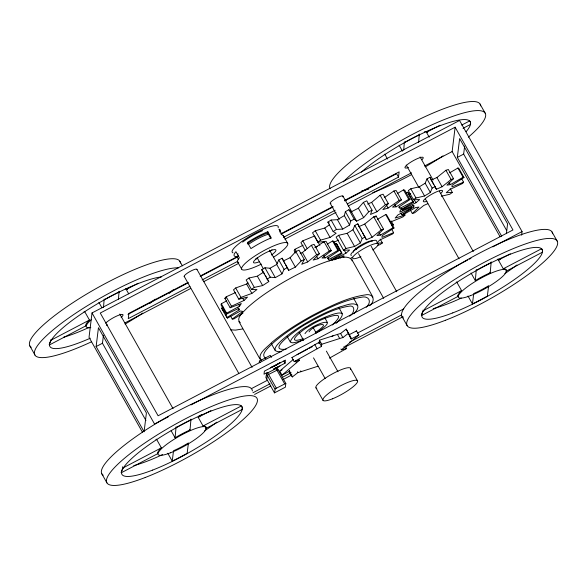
<?xml version="1.0" encoding="UTF-8"?>
<svg xmlns="http://www.w3.org/2000/svg" width="587" height="587" viewBox="0 0 587 587"><rect width="100%" height="100%" fill="white"/><g stroke="black" fill="none" stroke-linecap="round" stroke-linejoin="round"><path stroke-width="0.88" d="M401.009 213.154L401.875 214.688L413.776 206.991L413.923 205.325L402.264 210.036L401.405 208.502M521.623 235.182L522.063 231.572L459.548 120.474L92.02 312.944L89.033 337.305L142.553 432.414M144.094 431.783L96.129 346.557L98.447 327.722L146.405 412.94L144.204 430.88M103.51 307.405L104.163 299.062M145.943 420.497L102.461 343.241L103.451 335.17M118.42 299.59L119.073 291.247M172.24 461.14L173.517 450.735A27.552 5.577 -29.4 0 0 188.427 442.936L187.15 453.34A68.892 13.949 -29.4 0 1 172.24 461.14L167.794 453.245M190.988 419.045L190.019 429.992A27.552 5.577 -29.4 0 0 175.102 437.807L176.078 426.852M270.901 238.696L267.657 232.929L267.804 231.748A26.356 5.334 -29.4 0 0 247.472 242.453L250.935 248.602A26.356 5.334 -29.4 0 1 271.26 237.896L267.804 231.748M259.212 362.715L259.417 361.071L270.284 355.384L271.414 357.388M285.825 383.443L277.152 368.027L266.637 373.413L265.867 377.536L274.496 392.872L285.363 387.185L285.825 383.406L275.274 388.755L274.496 392.872M266.747 379.099L267.525 374.983L278.077 369.671M273.74 369.098L285.077 363.162L285.451 360.125L264.392 371.153L264.018 374.19L267.261 372.496M319.189 342.346A35.037 7.095 -29.4 0 0 314.837 344.708L291.922 357.564L294.212 361.636L317.127 348.781A35.037 7.095 -29.4 0 1 321.485 346.418L319.189 342.346L319.453 340.181L337.408 334.421A35.037 7.095 -29.4 0 1 340.599 333.504L346.213 329.131L350.975 337.921A35.037 7.095 -29.4 0 1 351.136 338.985L358.811 334.964L356.522 330.892L348.839 334.906M321.485 346.418L321.749 344.253L319.453 340.181M347.372 203.88L398.5 177.105L399.145 171.859L344.774 200.328M403.717 150.199L404.362 141.849M418.626 142.384L419.279 134.034M500.102 236.796L452.144 151.563L455.13 127.203L100.267 313.032L158.094 415.787L512.957 229.957L455.13 127.203M501.702 236.26L457.324 157.411L459.636 138.569L507.594 223.794L506.383 233.663M506.684 230.552L463.657 154.095L464.647 146.024M472.447 303.934L473.724 293.529A27.552 5.577 -29.4 0 0 488.633 285.722L487.357 296.127A68.892 13.949 -29.4 0 1 472.447 303.934L468 296.031M491.194 261.831L490.226 272.779A27.552 5.577 -29.4 0 0 475.309 280.593L476.284 269.646M304.991 333.636C311.88 323.305 343.975 314.632 316.07 333.042M344.32 215.62L337.43 219.677L331.134 220.037L327.847 222.128L333.137 231.527L336.424 229.436L342.72 229.077L349.61 225.019L344.32 215.62L345.369 211.65L348.891 209.72L351.356 211.768L356.647 221.167L363.661 217.616L368.665 211.797L372.07 210.219L366.78 200.82L363.375 202.398L358.371 208.216L351.356 211.768M349.61 225.019L350.659 221.05L345.369 211.65M226.692 300.874L221.35 303.758L220.991 304.829L226.281 314.228L238.916 308.3L239.21 309.914L226.898 317.56L221.607 308.16L223.148 307.206M226.281 314.228L226.641 313.165L239.621 306.157L241.323 303.538L230.148 307.749L224.858 298.35L226.186 296.824L235.358 292.62M372.07 210.219L370.478 214.46L376.927 211.775L385.388 204.672L388.352 203.594L383.062 194.194L380.097 195.266L371.637 202.376L367.601 204.056M333.291 259.234L345.941 253.239L349.61 250.018L343.527 250.245L336.116 237.089L338.604 235.314L347.174 233.303L352.963 229.766L354.775 225.423L357.799 223.83L366.413 239.745L372.121 237.229L381.132 229.972L383.538 229.172L376.128 216.016L373.728 216.816L364.71 224.073L359.009 226.582L357.799 223.83M343.527 250.245L346.007 248.47L354.577 246.467L360.374 242.923L362.179 238.579L365.202 236.987M402.264 210.036L403.269 208.752L415.919 202.757L419.588 199.543L413.505 199.771L408.317 190.555L410.805 188.779L419.375 186.776L425.164 183.232L426.976 178.888L430 177.296L436.39 189.263L442.099 186.747L451.109 179.497L453.516 178.697L448.329 169.482L445.929 170.281L436.911 177.538L431.21 180.048L430 177.296M413.505 199.771L415.992 197.988L424.562 195.985L430.352 192.448L432.164 188.104L435.18 186.512M264.392 273.733L263.512 272.17L257.355 276.169L249.013 277.996L246.166 279.984L251.456 289.384L254.303 287.395L262.646 285.568L268.802 281.569L261.721 269.734L264.972 267.775L270.013 268.237L276.704 264.466L278.781 259.982L282.149 258.214L288.723 270.328L295.356 267.114L301.124 260.98L304.308 259.571L299.018 250.165L295.833 251.581L290.066 257.715L283.433 260.929L282.149 258.214M267.012 279.141L270.262 277.174L275.303 277.636L281.987 273.865L284.071 269.382L287.439 267.613M304.308 259.571L301.733 264.289L307.705 261.927L316.65 254.685L319.372 253.753L314.082 244.353L311.359 245.285L302.415 252.527L300.177 253.415M303.09 245.227L295.026 249.262L294.124 250.642L295.444 252.99M366.185 307.28C372.459 301.681 368.695 295.283 361.174 297.286C343.358 300.177 327.062 308.755 311.257 317.061C297.536 324.743 284.093 333.159 272.331 343.644C269.264 346.917 259.359 354.643 265.896 358.386M369.781 305.739C376.164 300.118 373.002 292.957 364.923 294.96C346.213 297.778 329.124 306.781 312.511 315.358C298.159 323.254 284.174 331.978 271.627 342.566C267.958 346.836 255.881 354.24 261.457 360.374M391.867 229.568L393.613 232.665L392.608 233.949L379.958 239.944L376.898 242.622M461.859 179.116L463.591 182.183L462.593 183.467L449.936 189.462L446.267 192.683L452.35 192.455L450.192 188.618M230.148 307.749L231.476 306.223L243.979 300.493L247.523 297.095L238.799 299.216L233.509 289.817L235.688 287.975L246.599 284.02L248.044 282.912M353.932 313.796C355.671 311.506 358.84 308.623 357.652 305.453L353.682 298.401M388.352 203.594L382.849 209.625L388.102 208.062L399.197 200.372L401.427 199.903L396.137 190.504L393.906 190.973L384.287 197.636M349.558 316.173C354.643 313.421 356.096 304.235 348.311 306.311C333.504 308.769 320.069 316.195 307.126 323.466C302.349 325.492 263.13 351.943 286.104 349.162M319.372 253.753L313.157 260.07L317.949 258.757L329.27 251.045L331.295 250.686L326.005 241.286L323.987 241.646L315.681 247.303M374.932 217.19L376.128 216.016M383.538 229.172L376.927 235.636L380.361 235.108L393.136 227.712L394.002 228.013L382.1 235.71L381.954 237.375L393.613 232.665M410.181 209.691L412.338 213.529L418.949 207.072L415.515 207.593L402.741 214.989L401.875 214.688M453.516 178.697L446.905 185.154L450.339 184.634L463.114 177.237L463.979 177.531L452.078 185.228L451.939 186.893L463.591 182.183M319.886 245.403L314.595 236.003L302.819 240.824L300.911 242.622L305.313 250.458M404.127 213.485L405.015 215.055L403.1 216.852L391.324 221.681M337.033 322.52C357.344 300.94 311.902 322.226 307.94 326.071C297.792 330.716 276.983 350.314 303.596 339.624M336.102 323.349L336.578 322.931M289.281 370.39L289.707 371.153L282.031 375.174L279.735 371.094L293.295 359.449M282.031 375.174L296.486 362.744A35.037 7.095 -29.4 0 1 299.451 360.323L299.025 359.56M355.612 331.662L356.522 330.892M340.959 349.045L341.385 349.808A35.037 7.095 -29.4 0 0 344.356 347.387L358.811 334.964M332.271 325.015C353.213 305.35 315.813 321.104 310.736 325.447C304.433 327.884 282.354 345.758 303.244 338.655M238.799 299.216L240.978 297.374L251.889 293.419L256.967 289.552L251.456 289.384M323.246 242.622L324.589 241.514L317.816 242.196L312.526 232.797L315.263 230.757L324.765 228.027L329.505 224.777M401.427 199.903L392.549 207.13L396.093 206.844L408.743 199.316L410.012 199.507L404.722 190.107L403.452 189.917L397.502 193.461M350.314 258.742L352.391 257.069M331.295 250.686L321.992 258.023L325.176 257.891L337.87 250.4L339.007 250.634L333.717 241.235L332.587 241L327.355 244.082M317.971 366.237L301.146 371.637A35.037 7.095 -29.4 0 1 297.954 372.554L292.333 376.927L290.044 372.855L290.697 372.341M321.749 344.253L339.697 338.501A35.037 7.095 -29.4 0 1 342.889 337.576L348.509 333.203M317.816 242.196L320.553 240.156L330.055 237.427L336.146 233.252L333.137 231.527M392.021 225.9L393.393 224.88L391.184 220.961M230.464 315.909L232.225 319.042L242.776 311.426L240.509 310.963L227.543 318.088L226.898 317.56M452.35 192.455L449.869 194.231L441.299 196.234M380.193 239.063L382.372 242.937L379.884 244.713L377.316 245.315M410.012 199.507L398.639 207.218L400.121 208.246L413.079 201.612L407.796 192.213L406.175 193.042M339.007 250.634L327.443 258.353L328.742 259.403L341.685 252.799L336.395 243.4L334.773 244.221M273.813 368.907L274.092 368.717A2.421 0.492 -29.4 0 1 274.958 368.203L275.002 368.188A2.165 0.44 -29.4 0 1 275.809 367.814L276.081 367.711A16.641 3.368 -29.4 0 0 276.873 367.403L279.882 366.141L273.74 369.355M315.285 332.462C335.067 319.717 313.245 324.457 309.063 331.89M242.93 313.209L233.817 318.968L232.225 319.042M413.079 201.612L413.277 202.434L400.51 209.889L399.798 212.112L411.795 207.035L410.893 208.414L397.993 214.871L395.146 218.085L405.015 215.055M449.664 172.805L457.933 168.021L458.799 168.322L463.979 177.531M377.463 219.34L385.732 214.556L386.598 214.857L394.002 228.013M329.036 261.017L341.832 253.606L341.685 252.799M329.439 358.136L346.631 348.495L345.193 345.948M350.659 221.05L354.181 219.12L356.647 221.167M128.714 293.852L126.271 289.508L138.231 283.242M429.222 137.189L426.478 132.302L440.037 125.2M49.154 344.371L49.462 344.914A68.892 13.949 -29.4 0 1 51.157 340.093L89.451 320.04L84.557 311.352A27.552 5.577 -29.4 0 0 84.066 311.829M461.676 125.112L469.659 120.937A68.892 13.949 -29.4 0 1 470.319 124.517L463.055 128.318M49.462 344.914L85.79 325.888A27.552 5.577 -29.4 0 1 89.451 320.04M238.623 259.63L236.899 256.556L238.388 255.771M188.148 282.347L128.905 313.37L128.267 318.624L189.939 286.324M200.321 275.971L237.654 256.424M280.659 233.897L332.602 206.705M127.973 314.368L188.023 282.919M200.196 276.543L237.522 256.996M281.349 234.044L333.284 206.851M344.642 200.901L396.577 173.701L398.5 177.105M202.111 279.948L237.816 261.252M284.071 237.031L335.199 210.256M124.892 322.938L190.665 288.488M203.66 281.687L238.571 263.402M284.864 239.166L336.021 212.369M348.201 205.993L411.538 172.827M424.533 166.018L452.144 151.563M96.129 346.557L102.461 343.241M457.324 157.411L463.657 154.095M168.33 416.807L154.542 424.034L92.02 312.944M191.046 404.913L467.707 260.034M469.329 259.183L470.95 258.339M492.86 246.863L522.063 231.572M297.029 354.702L307.463 349.236M309.063 348.399L312.277 346.719M318.69 343.358L320.297 342.514M331.523 336.637L333.13 335.793M279.735 371.094L282.134 369.839M198.435 416.381L201.679 414.679M251.185 388.755L267.415 380.259M357.49 333.086L403.746 308.865M203.08 425.993L241.367 405.94A68.892 13.949 -29.4 0 1 242.035 409.521L205.707 428.547A27.552 5.577 -29.4 0 0 203.08 425.993L198.186 417.306L210.953 410.621M503.279 268.787L541.574 248.734A68.892 13.949 -29.4 0 1 542.241 252.315L505.913 271.333A27.552 5.577 -29.4 0 0 503.279 268.787L498.392 260.092L510.36 253.826M252.975 392.732L270.013 383.81M282.186 377.434L291.115 372.76M349.544 342.162L401.479 314.97M254.582 394.435L270.812 385.938M282.978 379.569L291.908 374.895M345.45 346.851L403.056 316.687M121.076 472.161L121.384 472.704A68.892 13.949 -29.4 0 1 123.079 467.89L161.366 447.837L156.48 439.149A27.552 5.577 -29.4 0 0 155.981 439.626M421.283 314.955L421.583 315.498A68.892 13.949 -29.4 0 1 423.286 310.677L461.573 290.624L456.686 281.936A27.552 5.577 -29.4 0 0 456.187 282.413M121.384 472.704L157.705 453.685A27.552 5.577 -29.4 0 1 161.366 447.837M421.583 315.498L457.911 296.472A27.552 5.577 -29.4 0 1 461.573 290.624M408.361 194.671L410.739 193.549M333.79 242.328L338.538 240.076M427.835 203.674L423.755 205.472L414.745 212.729L412.338 213.529M314.837 247.472L317.362 246.437M333.952 259.843L343.938 255.807L343.799 257.473L342.933 255.925M224.858 298.35L226.457 297.748M291.922 357.564L292.531 357.41M294.212 361.636L299.451 360.323M341.385 349.808L346.631 348.495M242.658 328.955L235.519 330.114L230.434 329.835M281.415 351.708C260.775 352.831 296.508 328.617 300.661 326.357C313.179 318.55 326.335 311.638 340.284 306.766C345.545 305.732 352.728 301.645 357.652 305.453M391.698 225.048L393.393 224.88M377.162 243.128L382.372 242.937M240.303 322.777C235.101 318.249 243.906 311.638 246.958 308.124C258.053 297.903 270.798 289.662 283.763 282.024C298.886 273.351 314.588 265.449 331.237 260.122C337.393 259.094 346.337 254.354 351.767 259.476L372.921 297.073M327.847 222.128L329.351 222.987M221.607 308.16L224.461 312.607M261.721 269.734L263.064 271.561M283.433 235.849L287.747 243.488M237.61 261.868L241.675 269.073M480.071 104.112L485.156 113.152M552.037 231.997L557.122 241.037M457.933 168.021L463.114 177.237M445.929 170.281L451.109 179.497M449.048 182.33L450.339 184.634M436.911 177.538L442.099 186.747M489.918 272.236L490.226 272.779M420.072 156.949L433.045 180.004M439.311 191.127L473.298 251.537M431.21 180.048L433.8 184.656M434.666 186.189L436.39 189.263M426.976 178.888L432.164 188.104M425.164 183.232L430.352 192.448M399.116 145.194L402.477 151.167M471.031 272.992L475.309 280.593M419.375 186.776L424.562 195.985M406.255 165.035L418.78 187.29M425.494 199.213L459.034 258.823M410.805 188.779L415.992 197.988M413.762 198.92L415.919 202.757M408.427 193.82L413.277 202.434M387.515 159.026L384.764 154.139A27.552 5.577 -29.4 0 0 384.272 154.623M412.918 205.457L413.776 206.991M403.452 189.917L408.743 199.316M457.603 295.929L457.911 296.472M393.906 190.973L399.197 200.372M399.241 206.675L400.121 208.246M394.772 204.496L396.093 206.844M386.334 204.929L388.102 208.062M380.097 195.266L385.388 204.672M385.732 214.556L393.136 227.712M371.637 202.376L376.927 211.775M373.728 216.816L381.132 229.972M363.375 202.398L368.665 211.797M422.978 310.134L423.286 310.677M379.055 232.79L380.361 235.108M358.371 208.216L363.661 217.616M364.71 224.073L372.121 237.229M342.881 196.007L351.862 211.966M371.167 246.276L396.768 291.768M359.009 226.582L359.882 228.13M360.748 229.678L361.621 231.227M362.495 232.775L366.413 239.745M348.891 209.72L354.181 219.12M354.775 225.423L362.179 238.579M402.051 316.635L407.136 325.675M352.963 229.766L360.374 242.923M347.174 233.303L354.577 246.467M330.246 203.395L339.227 219.355M355.392 248.088L356.294 249.68M358.54 253.672L383.685 298.357M337.43 219.677L342.72 229.077M331.134 220.037L336.424 229.436M338.604 235.314L346.007 248.47M344.202 250.143L345.941 253.239M341.832 253.606L336.395 243.4M332.587 241L337.87 250.4M324.765 228.027L330.055 237.427M339.484 256.46L340.365 258.023M323.987 241.646L329.27 251.045M331.413 258.97L332.286 260.518M315.263 230.757L320.553 240.156M327.862 257.832L328.742 259.403M323.855 255.543L325.176 257.891M311.359 245.285L316.65 254.685M316.628 256.409L317.949 258.757M302.819 240.824L307.228 248.661M338.853 307.551L342.375 313.818M346.213 329.131L350.975 337.921M302.415 252.527L307.705 261.927M349.558 336.182L349.845 336.689M350.131 337.202L350.417 337.708M350.703 338.222L351.136 338.985M295.026 249.262L296.347 251.61M295.833 251.581L301.124 260.98M340.599 333.504L342.889 337.576M337.408 334.421L339.697 338.501M343.923 346.623L344.356 347.387M324.706 317.626L327.348 322.322M290.066 257.715L295.356 267.114M350.395 368.196L357.446 380.728M283.433 260.929L284.761 263.277M285.642 264.847L288.723 270.328M278.781 259.982L284.071 269.382M269.543 250.113L277.145 263.629M312.952 327.252L316.085 332.822M326.379 351.107L338.009 371.784M276.704 264.466L281.987 273.865M314.837 344.708L317.127 348.781M270.013 268.237L275.303 277.636M264.972 267.775L270.262 277.174M257.113 257.649L263.38 268.78M299.179 332.403L303.655 340.357M313.502 357.85L325.139 378.527M265.28 275.303L266.16 276.866M267.041 278.436L268.802 281.569M247.545 244.031L247.325 243.649A22.145 4.483 -29.4 0 1 267.657 232.929M257.355 276.169L262.646 285.568M287.219 336.52L290.301 342.001M315.997 387.875L323.048 400.407M249.013 277.996L254.303 287.395M295.481 360.961L296.486 362.744M300.713 370.874L301.146 371.637M297.521 371.791L297.954 372.554M246.599 284.02L251.889 293.419M283.888 361.049L285.077 363.162M289.149 370.94L292.333 376.927M271.348 343.711L275.31 350.755M242.658 298.145L243.979 300.493M235.688 287.975L240.978 297.374M275.949 368.409L284.578 383.751M238.74 304.594L239.621 306.157M237.889 307.566L239.21 309.914M226.186 296.824L231.476 306.223M238.88 321.529L260.041 359.127M267.657 372.752L276.286 388.095M259.417 361.071L260.166 362.414M266.322 373.794L274.958 389.13M221.35 303.758L226.641 313.165M225.342 314.17L227.543 318.088M197.012 269.521L252.087 367.389M179.864 261.325L182.41 265.845M184.135 276.264L238.77 373.332M189.711 429.442L190.019 429.992M119.821 314.074L173.048 408.662M98.91 302.408L101.962 307.837M171.133 430.741L175.102 437.807M85.482 325.345L85.79 325.888M157.397 453.142L157.705 453.685M50.856 339.55L51.157 340.093M122.47 466.804L123.079 467.89M29.878 345.963L34.963 355.003M101.845 473.848L106.929 482.888M289.274 371.38L290.044 372.855M351.767 259.476L352.09 260.863M407.796 192.213L407.987 193.035M184.509 276.69A7.345 1.49 -29.4 0 1 189.872 271.576A7.345 1.49 -29.4 0 1 196.968 269.697M31.206 347.284A86.113 17.434 -29.4 0 1 95.879 288.701A86.113 17.434 -29.4 0 1 180.392 263.093M173.297 289.765A86.113 17.434 -29.4 0 1 169.342 293.324M142.795 313.091A86.113 17.434 -29.4 0 1 125.119 324.075M91.675 341.715A86.113 17.434 -29.4 0 1 51.891 330.907A86.113 17.434 -29.4 0 1 178.69 267.826M89.099 327.399A68.892 13.949 -29.4 0 1 63.418 337.298M155.144 299.172A68.892 13.949 -29.4 0 1 149.883 303.354M90.31 338.193A68.892 13.949 -29.4 0 1 62.78 327.891A68.892 13.949 -29.4 0 1 161.396 276.939M104.464 299.605A68.892 13.949 -29.4 0 1 119.374 291.79M125.508 288.892A27.552 5.577 -29.4 0 1 127.533 288.987M90.794 327.597A27.552 5.577 -29.4 0 1 91.381 319.629M126.271 289.508A27.552 5.577 -29.4 0 1 127.108 289.516M103.173 475.162A86.113 17.434 -29.4 0 1 167.845 416.579A86.113 17.434 -29.4 0 1 252.359 390.971M216.757 422.192A68.892 13.949 -29.4 0 1 204.614 430.851M162.533 454.595A68.892 13.949 -29.4 0 1 133.777 465.623M176.386 427.395A68.892 13.949 -29.4 0 1 191.296 419.588M198.406 416.418A27.552 5.577 -29.4 0 1 199.984 416.807M198.186 417.306A27.552 5.577 -29.4 0 1 198.626 417.298M353.477 252.139A11.014 2.231 -29.4 0 1 361.064 245.102A11.014 2.231 -29.4 0 1 372.422 241.044M330.914 203.528A7.345 1.49 -29.4 0 1 335.815 198.413A7.345 1.49 -29.4 0 1 342.771 196.843M351.386 255.484A14.682 2.972 -29.4 0 1 362.377 245.263A14.682 2.972 -29.4 0 1 376.531 241.404M360.888 256.673A14.682 2.972 -29.4 0 1 354.585 255.052A14.682 2.972 -29.4 0 1 374.389 243.869A14.682 2.972 -29.4 0 1 372.796 249.952M403.379 317.956A86.113 17.434 -29.4 0 1 468.044 259.373A86.113 17.434 -29.4 0 1 552.565 233.765M516.964 264.979A68.892 13.949 -29.4 0 1 504.82 273.637M461.272 298.064A68.892 13.949 -29.4 0 1 433.199 308.615M476.593 270.189A68.892 13.949 -29.4 0 1 491.502 262.374M497.497 259.234A27.552 5.577 -29.4 0 1 500.19 259.601M498.392 260.092A27.552 5.577 -29.4 0 1 499.236 260.1M330.085 188.757A86.113 17.434 -29.4 0 1 399.974 129.323A86.113 17.434 -29.4 0 1 480.599 105.88M343.278 181.882A86.113 17.434 -29.4 0 1 452.019 116.63A86.113 17.434 -29.4 0 1 468.331 137.16M443.002 155.878A86.113 17.434 -29.4 0 1 425.326 166.869M411.362 174.706A86.113 17.434 -29.4 0 1 372.774 192.668M346.455 200.094A86.113 17.434 -29.4 0 1 344.914 200.248M361.343 172.116A68.892 13.949 -29.4 0 1 439.59 125.912A68.892 13.949 -29.4 0 1 466.115 131.671M368.709 189.131A68.892 13.949 -29.4 0 1 361.885 190.76M404.67 142.392A68.892 13.949 -29.4 0 1 419.58 134.584M424.423 131.848A27.552 5.577 -29.4 0 1 427.732 131.774M426.478 132.302A27.552 5.577 -29.4 0 1 427.688 132.339M427.02 201.268A11.014 2.231 -29.4 0 1 425.282 198.633A11.014 2.231 -29.4 0 1 438.834 190.951A11.014 2.231 -29.4 0 1 440.573 193.593M248.998 244.001A18.358 3.72 -29.4 0 1 267.914 234.352M261.362 264.084A26.356 5.334 -29.4 0 1 244.302 264.289A26.356 5.334 -29.4 0 1 281.826 243.069A26.356 5.334 -29.4 0 1 273.571 257.179M272.03 249.717A12.848 2.605 -29.4 0 1 269.616 251.662M257.297 258.449A12.848 2.605 -29.4 0 1 255.411 259.102M259.19 261.802A12.848 2.605 -29.4 0 1 255.727 259.271A12.848 2.605 -29.4 0 1 272.684 249.93A12.848 2.605 -29.4 0 1 271.502 255.022M279.75 232.056A26.356 5.334 -29.4 0 0 278.935 229.187L282.391 235.336A26.356 5.334 -29.4 0 1 283.558 237.464M236.899 256.556A26.356 5.334 -29.4 0 1 235.93 251.706L239.393 257.854A26.356 5.334 -29.4 0 0 238.77 262.609M238.146 254.017A22.145 4.483 -29.4 0 1 237.904 253.782M233.017 252.872A26.356 5.334 -29.4 0 1 253.136 234.36A26.356 5.334 -29.4 0 1 278.143 227.778M242.636 242.108A22.145 4.483 -29.4 0 1 262.594 230.654M316.819 388.301A19.826 4.014 -29.4 0 1 331.303 374.491A19.826 4.014 -29.4 0 1 350.446 369.406M276.404 365.026A16.641 3.368 -29.4 0 1 277.218 364.498L280.307 362.561L270.328 367.785L273.344 366.523A16.641 3.368 -29.4 0 1 274.129 366.215L274.4 366.112A2.421 0.492 -29.4 0 0 275.252 365.723A2.165 0.44 -29.4 0 0 276.117 365.209M348.685 333.849A35.037 7.095 -29.4 0 1 348.825 334.267M289.868 372.209A35.037 7.095 -29.4 0 1 289.707 371.153M105.675 323.158A10.441 2.113 -29.4 0 1 118.735 315.219A10.441 2.113 -29.4 0 1 121.135 317.464M107.582 324.956A10.441 2.113 -29.4 0 1 106.357 325.235M408.493 167.53A10.441 2.113 -29.4 0 1 406.659 165.189A10.441 2.113 -29.4 0 1 419.191 157.918A10.441 2.113 -29.4 0 1 421.862 159.774M145.202 477.502A86.113 17.434 -29.4 0 0 257.444 400.018A86.113 17.434 -29.4 0 0 143.125 444.183A86.113 17.434 -29.4 0 0 145.202 477.502M152.547 470.114A68.892 13.949 -29.4 0 0 242.343 408.126A68.892 13.949 -29.4 0 0 150.881 443.464A68.892 13.949 -29.4 0 0 152.547 470.114M170.413 452.812A27.552 5.577 -29.4 0 0 206.331 428.018A27.552 5.577 -29.4 0 0 169.746 442.15A27.552 5.577 -29.4 0 0 170.413 452.812M445.408 320.289A86.113 17.434 -29.4 0 0 557.65 242.805A86.113 17.434 -29.4 0 0 443.332 286.977A86.113 17.434 -29.4 0 0 445.408 320.289M452.753 312.9A68.892 13.949 -29.4 0 0 542.549 250.913A68.892 13.949 -29.4 0 0 451.087 286.251A68.892 13.949 -29.4 0 0 452.753 312.9M470.62 295.599A27.552 5.577 -29.4 0 0 506.537 270.805A27.552 5.577 -29.4 0 0 469.952 284.937A27.552 5.577 -29.4 0 0 470.62 295.599M332.403 398.83A19.826 4.014 -29.4 0 0 357.608 381.066A19.826 4.014 -29.4 0 0 330.73 391.808A19.826 4.014 -29.4 0 0 332.403 398.83"/></g></svg>
